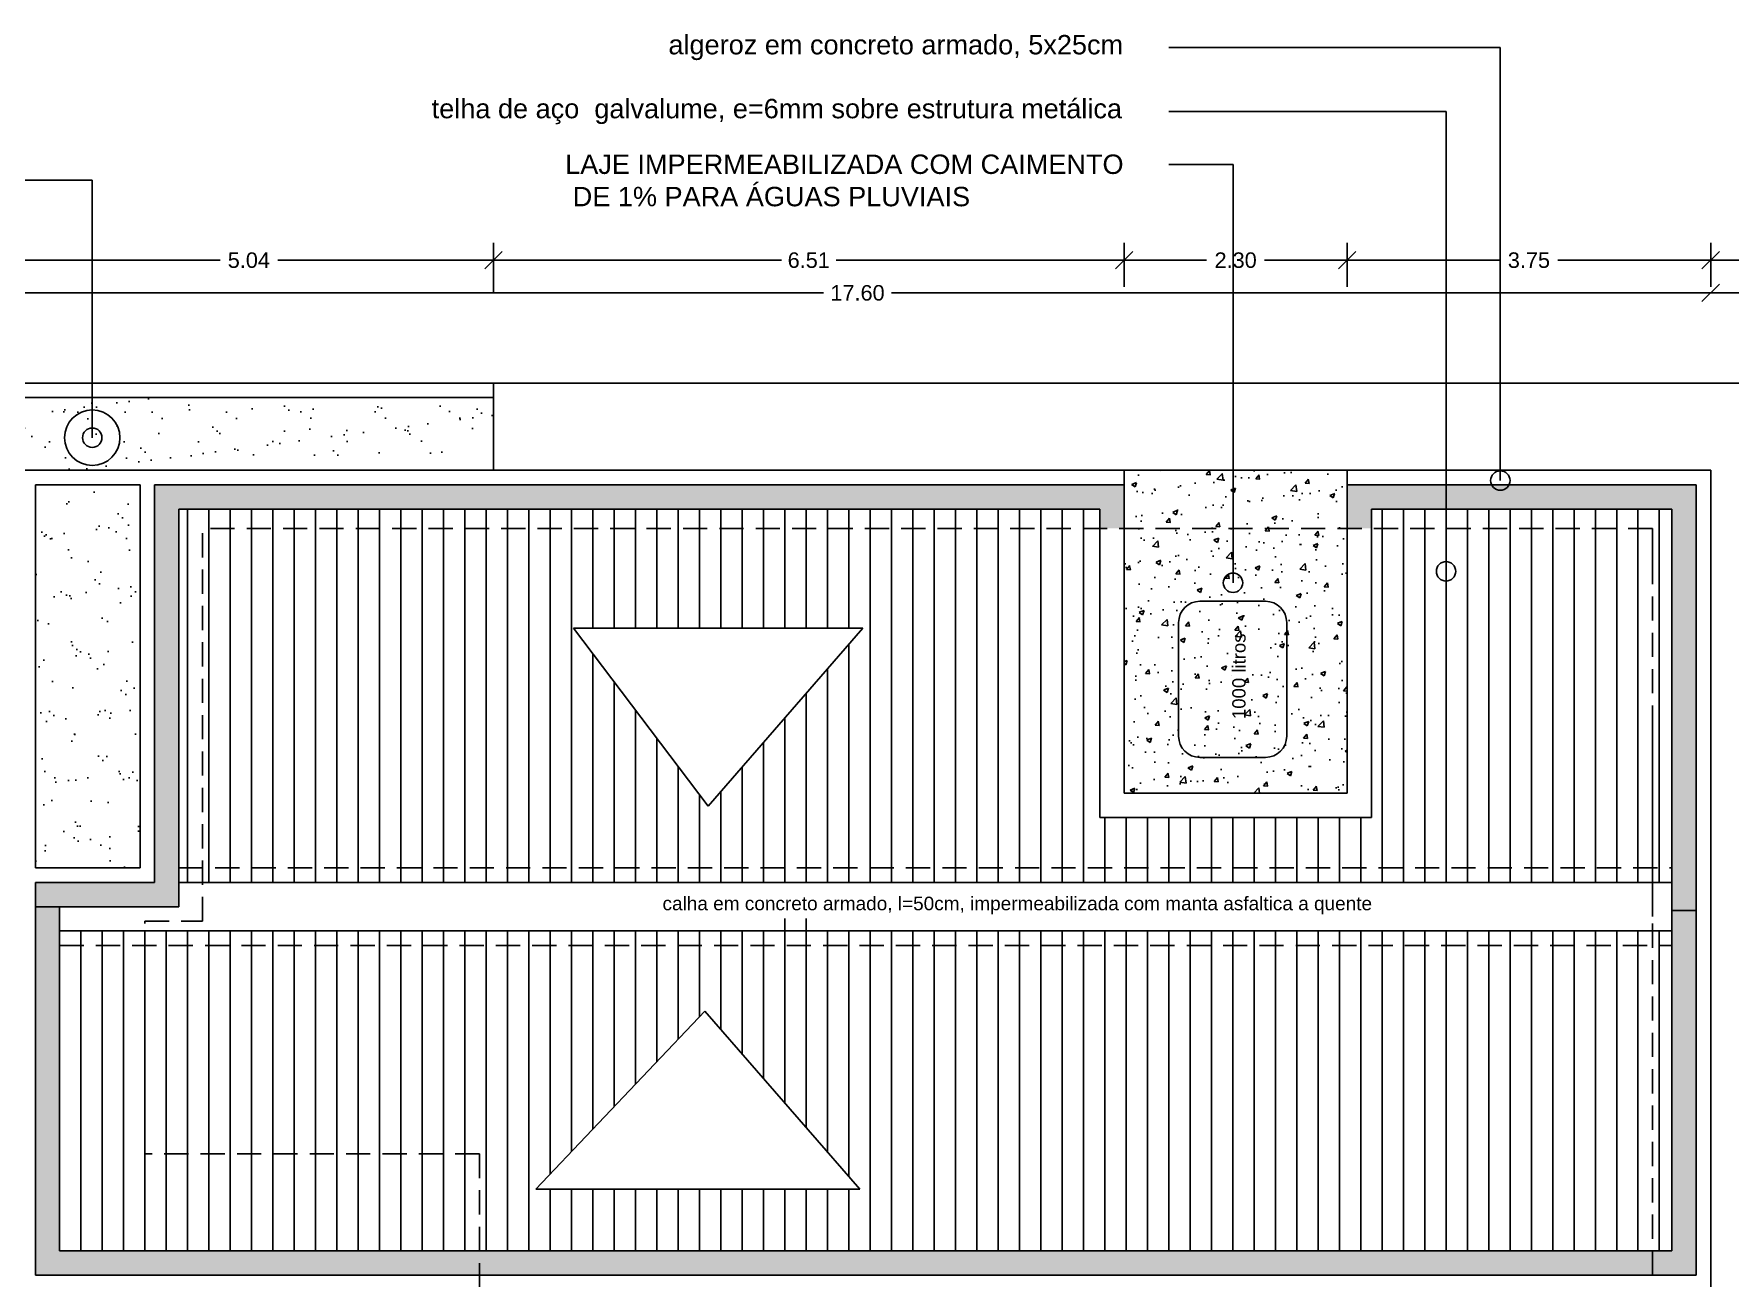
# Model space of a CAD drawing. Header units: millimetres. Extents: x 2182 to 2335, y 1488 to 1614.
# Drawn here: x 2233.19 to 2250.69, y 1559.69 to 1572.52 of the extents above; entities that cross this region are included whole.
import ezdxf
from ezdxf import colors
from ezdxf.entities.mleader import LeaderData, LeaderLine
from ezdxf.math import Vec2, Vec3

# ---------------------------------------------------------------- set-up
doc = ezdxf.new("R2010")
doc.units = ezdxf.units.MM
doc.linetypes.add('HIDDEN', pattern=[0.375, 0.25, -0.125])
for name, color, linetype in [('contraventamentos', 7, 'Continuous'), ('default', 7, 'Continuous'), ('SAN', 7, 'Continuous')]:
    doc.layers.add(name, color=color, linetype=linetype)
doc.styles.add('Anotativo', font='arial.ttf')
doc.styles.add('Arial', font='arial.ttf')
doc.styles.add('Arial1', font='arial.ttf')
doc.styles.get("Standard").update_dxf_attribs({"font": 'arial.ttf'})
doc.dimstyles.new('1.100', dxfattribs={"dimtxt": 0.16, "dimasz": 0.18, "dimexe": 0.18, "dimexo": 0.0625, "dimgap": 0.09, "dimtad": 0, "dimzin": 0, "dimdsep": 46, "dimtxsty": 'Anotativo', "dimblk": 'ARCHTICK', "dimcen": 0.09, "dimclrd": 1, "dimclre": 7, "dimadec": 0, "dimazin": 0, "dimtfac": 1, "dimtix": 1, "dimtofl": 0, "dimtmove": 0, "dimatfit": 3, "dimfxl": 1, "dimtolj": 1, "dimtzin": 0, "dimarcsym": 0})

# ---------------------------------------------------------------- blocks, each defined once
blk = doc.blocks.new('_Origin')
at = {"color": 0, "linetype": 'ByBlock', "lineweight": -2}
blk.add_line((0, 0), (-1, 0), dxfattribs=at)
blk.add_circle((0, 0), 0.5, dxfattribs=at)
blk = doc.blocks.new('_ArchTick')
at = {"layer": 'contraventamentos'}
blk.add_line((-0.5, -0.5), (0.5, 0.5), dxfattribs=at)
blk = doc.blocks.new('*D579')
at = {"color": 7, "linetype": 'Continuous', "lineweight": -2, "transparency": 16777216}
for p, q in [((2232.886, 1569.843), (2232.886, 1570.365)), ((2237.931, 1569.843), (2237.931, 1570.365))]:
    blk.add_line(p, q, dxfattribs=at)
at = {"color": 1, "linetype": 'Continuous', "lineweight": -2, "transparency": 16777216}
for p, q in [((2232.886, 1570.185), (2235.111, 1570.185)), ((2237.931, 1570.185), (2235.706, 1570.185))]:
    blk.add_line(p, q, dxfattribs=at)
at = {"layer": 'Defpoints', "color": 0, "linetype": 'Continuous', "transparency": 16777216}
for p in [(2237.931, 1570.185), (2232.886, 1569.78), (2237.931, 1569.78)]:
    blk.add_point(p, dxfattribs=at)
at = {"color": 1, "linetype": 'Continuous', "lineweight": -2, "transparency": 16777216, "xscale": 0.18, "yscale": 0.18, "zscale": 0.18, "rotation": 180}
blk.add_blockref('_ArchTick', (2232.886, 1570.185), dxfattribs=at)
at = {"color": 1, "linetype": 'Continuous', "lineweight": -2, "transparency": 16777216, "xscale": 0.18, "yscale": 0.18, "zscale": 0.18}
blk.add_blockref('_ArchTick', (2237.931, 1570.185), dxfattribs=at)
at = {"color": 0, "linetype": 'Continuous', "transparency": 16777216, "insert": (2235.408, 1570.185), "char_height": 0.16, "attachment_point": 5, "style": 'Anotativo'}
blk.add_mtext('\\A1;5.04', dxfattribs=at)
blk = doc.blocks.new('*D580')
at = {"color": 7, "linetype": 'Continuous', "lineweight": -2, "transparency": 16777216}
for p, q in [((2237.931, 1569.843), (2237.931, 1570.365)), ((2244.436, 1569.911), (2244.436, 1570.365))]:
    blk.add_line(p, q, dxfattribs=at)
at = {"color": 1, "linetype": 'Continuous', "lineweight": -2, "transparency": 16777216}
for p, q in [((2237.931, 1570.185), (2240.901, 1570.185)), ((2244.436, 1570.185), (2241.466, 1570.185))]:
    blk.add_line(p, q, dxfattribs=at)
at = {"layer": 'Defpoints', "color": 0, "linetype": 'Continuous', "transparency": 16777216}
for p in [(2244.436, 1570.185), (2237.931, 1569.78), (2244.436, 1569.848)]:
    blk.add_point(p, dxfattribs=at)
at = {"color": 1, "linetype": 'Continuous', "lineweight": -2, "transparency": 16777216, "xscale": 0.18, "yscale": 0.18, "zscale": 0.18, "rotation": 180}
blk.add_blockref('_ArchTick', (2237.931, 1570.185), dxfattribs=at)
at = {"color": 1, "linetype": 'Continuous', "lineweight": -2, "transparency": 16777216, "xscale": 0.18, "yscale": 0.18, "zscale": 0.18}
blk.add_blockref('_ArchTick', (2244.436, 1570.185), dxfattribs=at)
at = {"color": 0, "linetype": 'Continuous', "transparency": 16777216, "insert": (2241.183, 1570.185), "char_height": 0.16, "attachment_point": 5, "style": 'Anotativo'}
blk.add_mtext('\\A1;6.51', dxfattribs=at)
blk = doc.blocks.new('*D581')
at = {"color": 7, "linetype": 'Continuous', "lineweight": -2, "transparency": 16777216}
for p, q in [((2244.436, 1569.911), (2244.436, 1570.365)), ((2246.736, 1569.911), (2246.736, 1570.365))]:
    blk.add_line(p, q, dxfattribs=at)
at = {"color": 1, "linetype": 'Continuous', "lineweight": -2, "transparency": 16777216}
for p, q in [((2244.436, 1570.185), (2245.287, 1570.185)), ((2246.736, 1570.185), (2245.885, 1570.185))]:
    blk.add_line(p, q, dxfattribs=at)
at = {"layer": 'Defpoints', "color": 0, "linetype": 'Continuous', "transparency": 16777216}
for p in [(2246.736, 1570.185), (2244.436, 1569.848), (2246.736, 1569.848)]:
    blk.add_point(p, dxfattribs=at)
at = {"color": 1, "linetype": 'Continuous', "lineweight": -2, "transparency": 16777216, "xscale": 0.18, "yscale": 0.18, "zscale": 0.18, "rotation": 180}
blk.add_blockref('_ArchTick', (2244.436, 1570.185), dxfattribs=at)
at = {"color": 1, "linetype": 'Continuous', "lineweight": -2, "transparency": 16777216, "xscale": 0.18, "yscale": 0.18, "zscale": 0.18}
blk.add_blockref('_ArchTick', (2246.736, 1570.185), dxfattribs=at)
at = {"color": 0, "linetype": 'Continuous', "transparency": 16777216, "insert": (2245.586, 1570.185), "char_height": 0.16, "attachment_point": 5, "style": 'Anotativo'}
blk.add_mtext('\\A1;2.30', dxfattribs=at)
blk = doc.blocks.new('*D582')
at = {"color": 7, "linetype": 'Continuous', "lineweight": -2, "transparency": 16777216}
for p, q in [((2246.736, 1569.911), (2246.736, 1570.365)), ((2250.486, 1569.911), (2250.486, 1570.365))]:
    blk.add_line(p, q, dxfattribs=at)
at = {"color": 1, "linetype": 'Continuous', "lineweight": -2, "transparency": 16777216}
for p, q in [((2246.736, 1570.185), (2248.313, 1570.185)), ((2250.486, 1570.185), (2248.91, 1570.185))]:
    blk.add_line(p, q, dxfattribs=at)
at = {"layer": 'Defpoints', "color": 0, "linetype": 'Continuous', "transparency": 16777216}
for p in [(2250.486, 1570.185), (2246.736, 1569.848), (2250.486, 1569.848)]:
    blk.add_point(p, dxfattribs=at)
at = {"color": 1, "linetype": 'Continuous', "lineweight": -2, "transparency": 16777216, "xscale": 0.18, "yscale": 0.18, "zscale": 0.18, "rotation": 180}
blk.add_blockref('_ArchTick', (2246.736, 1570.185), dxfattribs=at)
at = {"color": 1, "linetype": 'Continuous', "lineweight": -2, "transparency": 16777216, "xscale": 0.18, "yscale": 0.18, "zscale": 0.18}
blk.add_blockref('_ArchTick', (2250.486, 1570.185), dxfattribs=at)
at = {"color": 0, "linetype": 'Continuous', "transparency": 16777216, "insert": (2248.611, 1570.185), "char_height": 0.16, "attachment_point": 5, "style": 'Anotativo'}
blk.add_mtext('\\A1;3.75', dxfattribs=at)
blk = doc.blocks.new('*D583')
at = {"color": 7, "linetype": 'Continuous', "lineweight": -2, "transparency": 16777216}
for p, q in [((2250.486, 1569.911), (2250.486, 1570.365)), ((2252.886, 1569.843), (2252.886, 1570.365))]:
    blk.add_line(p, q, dxfattribs=at)
at = {"color": 1, "linetype": 'Continuous', "lineweight": -2, "transparency": 16777216}
for p, q in [((2250.486, 1570.185), (2251.387, 1570.185)), ((2252.886, 1570.185), (2251.985, 1570.185))]:
    blk.add_line(p, q, dxfattribs=at)
at = {"layer": 'Defpoints', "color": 0, "linetype": 'Continuous', "transparency": 16777216}
for p in [(2252.886, 1570.185), (2250.486, 1569.848), (2252.886, 1569.78)]:
    blk.add_point(p, dxfattribs=at)
at = {"color": 1, "linetype": 'Continuous', "lineweight": -2, "transparency": 16777216, "xscale": 0.18, "yscale": 0.18, "zscale": 0.18, "rotation": 180}
blk.add_blockref('_ArchTick', (2250.486, 1570.185), dxfattribs=at)
at = {"color": 1, "linetype": 'Continuous', "lineweight": -2, "transparency": 16777216, "xscale": 0.18, "yscale": 0.18, "zscale": 0.18}
blk.add_blockref('_ArchTick', (2252.886, 1570.185), dxfattribs=at)
at = {"color": 0, "linetype": 'Continuous', "transparency": 16777216, "insert": (2251.686, 1570.185), "char_height": 0.16, "attachment_point": 5, "style": 'Anotativo'}
blk.add_mtext('\\A1;2.40', dxfattribs=at)
blk = doc.blocks.new('*D585')
at = {"color": 7, "linetype": 'Continuous', "lineweight": -2, "transparency": 16777216}
for p, q in [((2232.886, 1569.911), (2232.886, 1570.028)), ((2250.486, 1569.911), (2250.486, 1570.028))]:
    blk.add_line(p, q, dxfattribs=at)
at = {"color": 1, "linetype": 'Continuous', "lineweight": -2, "transparency": 16777216}
for p, q in [((2232.886, 1569.848), (2241.334, 1569.848)), ((2250.486, 1569.848), (2242.038, 1569.848))]:
    blk.add_line(p, q, dxfattribs=at)
at = {"layer": 'Defpoints', "color": 0, "linetype": 'Continuous', "transparency": 16777216}
for p in [(2232.886, 1569.848), (2250.486, 1569.848), (2250.486, 1569.848)]:
    blk.add_point(p, dxfattribs=at)
at = {"color": 1, "linetype": 'Continuous', "lineweight": -2, "transparency": 16777216, "xscale": 0.18, "yscale": 0.18, "zscale": 0.18, "rotation": 180}
blk.add_blockref('_ArchTick', (2232.886, 1569.848), dxfattribs=at)
at = {"color": 1, "linetype": 'Continuous', "lineweight": -2, "transparency": 16777216, "xscale": 0.18, "yscale": 0.18, "zscale": 0.18}
blk.add_blockref('_ArchTick', (2250.486, 1569.848), dxfattribs=at)
at = {"color": 0, "linetype": 'Continuous', "transparency": 16777216, "insert": (2241.686, 1569.848), "char_height": 0.16, "attachment_point": 5, "style": 'Anotativo'}
blk.add_mtext('\\A1;17.60', dxfattribs=at)
blk = doc.blocks.new('*D586')
at = {"color": 7, "linetype": 'Continuous', "lineweight": -2, "transparency": 16777216}
for p, q in [((2250.486, 1569.911), (2250.486, 1570.028)), ((2252.886, 1569.911), (2252.886, 1570.028))]:
    blk.add_line(p, q, dxfattribs=at)
at = {"color": 1, "linetype": 'Continuous', "lineweight": -2, "transparency": 16777216}
for p, q in [((2250.486, 1569.848), (2251.387, 1569.848)), ((2252.886, 1569.848), (2251.985, 1569.848))]:
    blk.add_line(p, q, dxfattribs=at)
at = {"layer": 'Defpoints', "color": 0, "linetype": 'Continuous', "transparency": 16777216}
for p in [(2250.486, 1569.848), (2252.886, 1569.848), (2252.886, 1569.848)]:
    blk.add_point(p, dxfattribs=at)
at = {"color": 1, "linetype": 'Continuous', "lineweight": -2, "transparency": 16777216, "xscale": 0.18, "yscale": 0.18, "zscale": 0.18, "rotation": 180}
blk.add_blockref('_ArchTick', (2250.486, 1569.848), dxfattribs=at)
at = {"color": 1, "linetype": 'Continuous', "lineweight": -2, "transparency": 16777216, "xscale": 0.18, "yscale": 0.18, "zscale": 0.18}
blk.add_blockref('_ArchTick', (2252.886, 1569.848), dxfattribs=at)
at = {"color": 0, "linetype": 'Continuous', "transparency": 16777216, "insert": (2251.686, 1569.848), "char_height": 0.16, "attachment_point": 5, "style": 'Anotativo'}
blk.add_mtext('\\A1;2.40', dxfattribs=at)

msp = doc.modelspace()

# ---------------------------------------------------------------- hatches: boundary and pattern name
at = {"linetype": 'Continuous'}
h = msp.add_hatch(dxfattribs=at)
h.set_pattern_fill('AR-SAND', color=8, scale=0.0097)
h.set_pattern_definition([(37.5, (347.55556, -63.9238), (-0.015520304, 0.47473084), [0, -0.3744976, 0, -0.418846, 0, -0.4003675]), (7.5, (347.55556, -63.9238), (0.43603758, 0.69532035), [0, -0.2020316, 0, -0.3375406, 0, -0.1293495]), (327.5, (347.2525, -63.9238), (0.7672626, 0.00139407), [0, -0.12319, 0, -0.443484, 0, -0.578993]), (317.5, (347.2525, -63.9238), (0.74064976, 0.21624144), [0, -0.061595, 0, -0.2907284, 0, -0.332613])])
h.paths.add_polyline_path([(2237.931, 1568.019), (2237.931, 1568.769), (2232.536, 1568.769), (2232.536, 1567.269), (2232.536, 1565.419), (2232.536, 1563.37), (2233.086, 1563.37), (2233.086, 1568.019)])
h.paths.add_polyline_path([(2233.206, 1563.919), (2234.286, 1563.919), (2234.286, 1567.869), (2233.206, 1567.869)], flags=17)
h.paths.add_polyline_path([(2233.086, 1560.969), (2232.536, 1560.969), (2232.536, 1559.719), (2233.086, 1559.719)])
h = msp.add_hatch(dxfattribs=at)
h.set_pattern_fill('AR-SAND', color=6, scale=0.0028)
h.set_pattern_definition([(37.5, (347.55556, -63.92379), (-0.0044800876, 0.1370357065), [0, -0.1081024, 0, -0.120904, 0, -0.11557]), (7.5, (347.55556, -63.92379), (0.125866519, 0.200711028), [0, -0.0583184, 0, -0.0974344, 0, -0.037338]), (327.5, (347.46808, -63.92379), (0.2214778637, 0.0004024117), [0, -0.03556, 0, -0.128016, 0, -0.167132]), (317.5, (347.46808, -63.92379), (0.213795807, 0.06242021), [0, -0.01778, 0, -0.0839216, 0, -0.096012])])
h.paths.add_polyline_path([(2244.436, 1567.869), (2234.436, 1567.869), (2234.436, 1563.769), (2233.206, 1563.769), (2233.206, 1563.519), (2233.456, 1563.519), (2234.686, 1563.519), (2234.686, 1567.619), (2244.186, 1567.619), (2244.186, 1567.419), (2244.436, 1567.419)])
h.paths.add_polyline_path([(2233.456, 1563.519), (2233.206, 1563.519), (2233.206, 1559.719), (2237.786, 1559.719), (2237.786, 1559.969), (2233.456, 1559.969)])
h.paths.add_polyline_path([(2249.886, 1559.969), (2237.786, 1559.969), (2237.786, 1559.719), (2249.886, 1559.719)])
h.paths.add_polyline_path([(2250.336, 1563.478), (2250.086, 1563.478), (2250.086, 1559.969), (2249.886, 1559.969), (2249.886, 1559.719), (2250.336, 1559.719)])
h.paths.add_polyline_path([(2250.336, 1567.869), (2246.736, 1567.869), (2246.736, 1567.419), (2246.986, 1567.419), (2246.986, 1567.619), (2250.086, 1567.619), (2250.086, 1563.478), (2250.336, 1563.478)])
h = msp.add_hatch(dxfattribs=at)
h.set_pattern_fill('AR-CONC', color=8, scale=0.0028)
h.set_pattern_definition([(50, (347.55556, -63.9238), (0.51011707, -0.04462944), [0.05334, -0.58674]), (355, (347.55556, -63.9238), (-0.09868158, 0.53495917), [0.042672, -0.46939364]), (100.451445, (347.59807, -63.9275), (0.41143549, 0.49032971), [0.04533202, -0.49865268]), (46.1842, (347.55556, -63.78155), (0.75902131, -0.11771852), [0.08001, -0.88011]), (96.635558, (347.6188, -63.79136), (0.66473158, 0.69279315), [0.06799806, -0.7479797]), (351.18415, (347.55556, -63.78155), (0.66473158, 0.69279315), [0.0640079, -0.70408725]), (21, (347.62668, -63.8171), (0.424520296, -0.286342555), [0.05334, -0.58674]), (326, (347.6267, -63.8171), (0.17304568, 0.5157263), [0.042672, -0.469392]), (71.451445, (347.66205, -63.84097), (0.59756597, 0.22938375), [0.04533202, -0.49865183]), (37.5, (347.55556, -63.92379), (0.008648089, 0.236754109), [0, -0.4637024, 0, -0.476504, 0, -0.47117]), (7.5, (347.55556, -63.92379), (0.187095055, 0.28050561), [0, -0.2716784, 0, -0.4530344, 0, -0.179578]), (327.5, (347.39696, -63.92379), (0.379653666, -0.016040483), [0, -0.1778, 0, -0.554736, 0, -0.736092]), (317.5, (347.32584, -63.9238), (0.41476171, 0.071194175), [0, -0.23114, 0, -0.3684016, 0, -0.522732])])
h.paths.add_polyline_path([(2246.736, 1568.019), (2244.436, 1568.019), (2244.436, 1567.419), (2246.736, 1567.419)])
h.paths.add_polyline_path([(2246.736, 1567.419), (2244.436, 1567.419), (2244.436, 1564.689), (2246.736, 1564.689)])

# ---------------------------------------------------------------- linework, layer by layer
at = {"color": 7, "linetype": 'Continuous'}
for p, q in [((2227.886, 1568.919), (2252.886, 1568.919)), ((2237.931, 1568.019), (2237.931, 1568.769)), ((2234.776, 1567.619), (2234.776, 1563.769)), ((2234.996, 1567.619), (2234.996, 1563.769)), ((2235.216, 1567.619), (2235.216, 1563.769)), ((2235.436, 1567.619), (2235.436, 1563.769)), ((2235.656, 1567.619), (2235.656, 1563.769)), ((2235.876, 1567.619), (2235.876, 1563.769)), ((2236.096, 1567.619), (2236.096, 1563.769)), ((2236.316, 1567.619), (2236.316, 1563.769)), ((2236.536, 1567.619), (2236.536, 1563.769)), ((2236.756, 1567.619), (2236.756, 1563.769)), ((2236.976, 1567.619), (2236.976, 1563.769)), ((2237.196, 1567.619), (2237.196, 1563.769)), ((2237.416, 1567.619), (2237.416, 1563.769)), ((2237.636, 1567.619), (2237.636, 1563.769)), ((2237.856, 1567.619), (2237.856, 1563.769)), ((2238.076, 1567.619), (2238.076, 1563.769)), ((2238.296, 1567.619), (2238.296, 1563.769)), ((2238.516, 1567.619), (2238.516, 1563.769)), ((2238.736, 1567.619), (2238.736, 1563.769)), ((2238.956, 1567.619), (2238.956, 1566.391)), ((2239.176, 1567.619), (2239.176, 1566.391)), ((2239.396, 1567.619), (2239.396, 1566.391)), ((2239.616, 1567.619), (2239.616, 1566.391)), ((2239.836, 1567.619), (2239.836, 1566.391)), ((2240.056, 1567.619), (2240.056, 1566.391)), ((2240.276, 1567.619), (2240.276, 1566.391)), ((2240.496, 1567.619), (2240.496, 1566.391)), ((2240.716, 1567.619), (2240.716, 1566.391)), ((2240.936, 1567.619), (2240.936, 1566.391)), ((2241.156, 1567.619), (2241.156, 1566.391)), ((2241.376, 1567.619), (2241.376, 1566.391)), ((2241.596, 1567.619), (2241.596, 1566.391)), ((2241.816, 1567.619), (2241.816, 1563.919)), ((2242.036, 1567.619), (2242.036, 1563.919)), ((2242.256, 1567.619), (2242.256, 1563.919)), ((2242.476, 1567.619), (2242.476, 1563.919)), ((2242.696, 1567.619), (2242.696, 1563.919)), ((2242.696, 1567.619), (2242.696, 1563.919)), ((2242.916, 1567.619), (2242.916, 1563.919)), ((2243.136, 1567.619), (2243.136, 1563.919)), ((2243.356, 1567.619), (2243.356, 1563.919)), ((2243.576, 1567.619), (2243.576, 1563.919)), ((2243.796, 1567.619), (2243.796, 1563.769)), ((2244.016, 1567.619), (2244.016, 1563.769)), ((2247.096, 1567.619), (2247.096, 1563.769)), ((2247.316, 1567.619), (2247.316, 1563.769)), ((2247.536, 1567.619), (2247.536, 1563.769)), ((2247.756, 1567.619), (2247.756, 1563.769)), ((2247.976, 1567.619), (2247.976, 1563.769)), ((2248.196, 1567.619), (2248.196, 1563.769)), ((2248.416, 1567.619), (2248.416, 1563.769)), ((2248.636, 1567.619), (2248.636, 1563.769)), ((2248.856, 1567.619), (2248.856, 1563.769)), ((2249.076, 1567.619), (2249.076, 1563.769)), ((2249.296, 1567.619), (2249.296, 1563.769)), ((2249.516, 1567.619), (2249.516, 1563.769)), ((2249.736, 1567.619), (2249.736, 1563.769)), ((2249.956, 1567.619), (2249.956, 1563.769)), ((2238.758, 1566.391), (2241.74, 1566.391)), ((2240.144, 1564.556), (2238.758, 1566.391)), ((2241.74, 1566.391), (2240.144, 1564.556)), ((2243.576, 1566.328), (2243.576, 1563.769)), ((2238.956, 1566.129), (2238.956, 1563.769)), ((2241.596, 1566.225), (2241.596, 1563.769)), ((2241.376, 1565.973), (2241.376, 1563.769)), ((2243.356, 1566.076), (2243.356, 1563.769)), ((2239.176, 1565.837), (2239.176, 1563.769)), ((2243.136, 1565.823), (2243.136, 1563.769)), ((2241.156, 1565.72), (2241.156, 1563.769)), ((2239.396, 1565.546), (2239.396, 1563.769)), ((2240.936, 1565.467), (2240.936, 1563.769)), ((2242.916, 1565.57), (2242.916, 1563.769)), ((2239.616, 1565.255), (2239.616, 1563.769)), ((2242.696, 1565.317), (2242.696, 1563.769)), ((2242.696, 1565.317), (2242.696, 1563.769)), ((2240.716, 1565.214), (2240.716, 1563.769)), ((2242.476, 1565.065), (2242.476, 1563.769)), ((2239.836, 1564.963), (2239.836, 1563.769)), ((2240.496, 1564.961), (2240.496, 1563.769)), ((2240.276, 1564.709), (2240.276, 1563.769)), ((2241.816, 1564.844), (2241.816, 1563.769)), ((2242.256, 1564.812), (2242.256, 1563.769)), ((2240.056, 1564.672), (2240.056, 1563.769)), ((2242.036, 1564.559), (2242.036, 1563.769)), ((2244.236, 1564.439), (2244.236, 1563.769)), ((2244.456, 1564.439), (2244.456, 1563.769)), ((2244.676, 1564.439), (2244.676, 1563.769)), ((2244.896, 1564.439), (2244.896, 1563.769)), ((2245.116, 1564.439), (2245.116, 1563.769)), ((2245.336, 1564.439), (2245.336, 1563.769)), ((2245.556, 1564.439), (2245.556, 1563.769)), ((2245.776, 1564.439), (2245.776, 1563.769)), ((2245.996, 1564.439), (2245.996, 1563.769)), ((2246.216, 1564.439), (2246.216, 1563.769)), ((2246.436, 1564.439), (2246.436, 1563.769)), ((2246.656, 1564.439), (2246.656, 1563.769)), ((2246.876, 1564.439), (2246.876, 1563.769)), ((2234.686, 1563.769), (2250.086, 1563.769)), ((2233.456, 1563.519), (2233.206, 1563.519)), ((2250.336, 1563.478), (2250.086, 1563.478)), ((2240.936, 1563.398), (2240.936, 1561.495)), ((2241.156, 1563.398), (2241.156, 1561.242)), ((2233.456, 1563.269), (2250.086, 1563.269)), ((2233.676, 1563.269), (2233.676, 1559.969)), ((2233.896, 1563.269), (2233.896, 1559.969)), ((2234.116, 1563.269), (2234.116, 1559.969)), ((2234.336, 1563.269), (2234.336, 1559.969)), ((2234.556, 1563.269), (2234.556, 1559.969)), ((2234.776, 1563.269), (2234.776, 1559.969)), ((2234.996, 1563.269), (2234.996, 1559.969)), ((2235.216, 1563.269), (2235.216, 1559.969)), ((2235.436, 1563.269), (2235.436, 1559.969)), ((2235.656, 1563.269), (2235.656, 1559.969)), ((2235.876, 1563.269), (2235.876, 1559.969)), ((2236.096, 1563.269), (2236.096, 1559.969)), ((2236.316, 1563.269), (2236.316, 1559.969)), ((2236.536, 1563.269), (2236.536, 1559.969)), ((2236.756, 1563.269), (2236.756, 1559.969)), ((2236.976, 1563.269), (2236.976, 1559.969)), ((2237.196, 1563.269), (2237.196, 1559.969)), ((2237.416, 1563.269), (2237.416, 1559.969)), ((2237.636, 1563.269), (2237.636, 1559.969)), ((2237.856, 1563.269), (2237.856, 1559.969)), ((2238.076, 1563.269), (2238.076, 1559.969)), ((2238.296, 1563.269), (2238.296, 1559.969)), ((2238.516, 1563.269), (2238.516, 1560.763)), ((2238.736, 1563.269), (2238.736, 1560.994)), ((2238.956, 1563.269), (2238.956, 1561.226)), ((2239.176, 1563.269), (2239.176, 1561.457)), ((2239.396, 1563.269), (2239.396, 1561.689)), ((2239.616, 1563.269), (2239.616, 1561.92)), ((2239.836, 1563.269), (2239.836, 1562.152)), ((2240.056, 1563.269), (2240.056, 1562.383)), ((2240.276, 1563.269), (2240.276, 1562.253)), ((2240.496, 1563.269), (2240.496, 1562)), ((2240.716, 1563.269), (2240.716, 1561.748)), ((2241.376, 1563.269), (2241.376, 1560.989)), ((2241.596, 1563.269), (2241.596, 1560.736)), ((2241.816, 1563.269), (2241.816, 1562.246)), ((2242.036, 1563.269), (2242.036, 1562.403)), ((2242.256, 1563.269), (2242.256, 1562.15)), ((2242.476, 1563.269), (2242.476, 1561.897)), ((2242.696, 1563.269), (2242.696, 1561.644)), ((2242.916, 1563.269), (2242.916, 1561.392)), ((2243.136, 1563.269), (2243.136, 1561.139)), ((2243.356, 1563.269), (2243.356, 1560.886)), ((2243.576, 1563.269), (2243.576, 1559.969)), ((2243.796, 1563.269), (2243.796, 1559.969)), ((2244.016, 1563.269), (2244.016, 1559.969)), ((2244.236, 1563.269), (2244.236, 1559.969)), ((2244.456, 1563.269), (2244.456, 1559.969)), ((2244.676, 1563.269), (2244.676, 1559.969)), ((2244.896, 1563.269), (2244.896, 1559.969)), ((2245.116, 1563.269), (2245.116, 1559.969)), ((2245.336, 1563.269), (2245.336, 1559.969)), ((2245.556, 1563.269), (2245.556, 1559.969)), ((2245.776, 1563.269), (2245.776, 1559.969)), ((2245.996, 1563.269), (2245.996, 1559.969)), ((2246.216, 1563.269), (2246.216, 1559.969)), ((2246.436, 1563.269), (2246.436, 1559.969)), ((2246.656, 1563.269), (2246.656, 1559.969)), ((2246.876, 1563.269), (2246.876, 1559.969)), ((2247.096, 1563.269), (2247.096, 1559.969)), ((2247.316, 1563.269), (2247.316, 1559.969)), ((2247.536, 1563.269), (2247.536, 1559.969)), ((2247.756, 1563.269), (2247.756, 1559.969)), ((2247.976, 1563.269), (2247.976, 1559.969)), ((2248.196, 1563.269), (2248.196, 1559.969)), ((2248.416, 1563.269), (2248.416, 1559.969)), ((2248.636, 1563.269), (2248.636, 1559.969)), ((2248.856, 1563.269), (2248.856, 1559.969)), ((2249.076, 1563.269), (2249.076, 1559.969)), ((2249.296, 1563.269), (2249.296, 1559.969)), ((2249.516, 1563.269), (2249.516, 1559.969)), ((2249.736, 1563.269), (2249.736, 1559.969)), ((2249.956, 1563.269), (2249.956, 1559.969)), ((2241.816, 1563.119), (2241.816, 1559.969)), ((2242.036, 1563.119), (2242.036, 1559.969)), ((2242.256, 1563.119), (2242.256, 1559.969)), ((2242.476, 1563.119), (2242.476, 1559.969)), ((2242.696, 1563.119), (2242.696, 1559.969)), ((2242.916, 1563.119), (2242.916, 1559.969)), ((2243.136, 1563.119), (2243.136, 1559.969)), ((2243.356, 1563.119), (2243.356, 1559.969)), ((2240.112, 1562.442), (2238.368, 1560.607)), ((2241.709, 1560.607), (2240.112, 1562.442)), ((2238.368, 1560.607), (2241.709, 1560.607)), ((2238.516, 1560.607), (2238.516, 1559.969)), ((2238.736, 1560.607), (2238.736, 1559.969)), ((2238.956, 1560.607), (2238.956, 1559.969)), ((2239.176, 1560.607), (2239.176, 1559.969)), ((2239.396, 1560.607), (2239.396, 1559.969)), ((2239.616, 1560.607), (2239.616, 1559.969)), ((2239.836, 1560.607), (2239.836, 1559.969)), ((2240.056, 1560.607), (2240.056, 1559.969)), ((2240.276, 1560.607), (2240.276, 1559.969)), ((2240.496, 1560.607), (2240.496, 1559.969)), ((2240.716, 1560.607), (2240.716, 1559.969)), ((2240.936, 1560.607), (2240.936, 1559.969)), ((2241.156, 1560.607), (2241.156, 1559.969)), ((2241.376, 1560.607), (2241.376, 1559.969)), ((2241.596, 1560.607), (2241.596, 1559.969))]:
    msp.add_line(p, q, dxfattribs=at)
at = {"color": 6, "linetype": 'Continuous'}
for p, q in [((2250.486, 1568.019), (2233.086, 1568.019)), ((2244.436, 1564.689), (2244.436, 1568.019)), ((2250.336, 1567.869), (2246.736, 1567.869)), ((2250.336, 1559.719), (2250.336, 1567.869)), ((2250.486, 1559.569), (2250.486, 1568.019))]:
    msp.add_line(p, q, dxfattribs=at)
at = {"color": 4, "linetype": 'Continuous'}
for p, q in [((2233.206, 1563.919), (2233.206, 1567.869)), ((2234.286, 1567.869), (2233.206, 1567.869)), ((2234.286, 1563.919), (2234.286, 1567.869)), ((2234.436, 1563.769), (2234.436, 1567.869)), ((2244.436, 1567.869), (2234.436, 1567.869)), ((2246.736, 1564.689), (2246.736, 1568.019)), ((2246.736, 1564.689), (2244.436, 1564.689)), ((2234.286, 1563.919), (2233.206, 1563.919)), ((2234.436, 1563.769), (2233.206, 1563.769)), ((2233.206, 1563.769), (2233.206, 1559.719)), ((2250.336, 1559.719), (2233.206, 1559.719))]:
    msp.add_line(p, q, dxfattribs=at)
at = {"color": 1, "linetype": 'Continuous'}
for p, q in [((2234.686, 1563.519), (2234.686, 1567.619)), ((2244.186, 1567.619), (2234.686, 1567.619)), ((2244.186, 1564.439), (2244.186, 1567.619)), ((2250.086, 1567.619), (2246.986, 1567.619)), ((2246.986, 1564.439), (2246.986, 1567.619)), ((2250.086, 1559.969), (2250.086, 1567.619)), ((2246.986, 1564.439), (2244.186, 1564.439)), ((2234.686, 1563.519), (2233.456, 1563.519)), ((2233.456, 1563.519), (2233.456, 1559.969)), ((2250.086, 1559.969), (2233.456, 1559.969))]:
    msp.add_line(p, q, dxfattribs=at)
at = {"color": 4, "linetype": 'HIDDEN'}
for p, q in [((2249.886, 1567.419), (2234.931, 1567.419)), ((2234.931, 1563.37), (2234.931, 1567.419)), ((2249.886, 1559.719), (2249.886, 1567.419)), ((2234.336, 1563.37), (2234.931, 1563.37)), ((2234.336, 1559.969), (2234.336, 1563.37)), ((2237.786, 1560.969), (2234.336, 1560.969)), ((2237.786, 1560.969), (2237.786, 1559.569))]:
    msp.add_line(p, q, dxfattribs=at)
at = {"color": 6, "linetype": 'HIDDEN'}
for p, q in [((2249.886, 1567.019), (2249.886, 1567.419)), ((2234.336, 1559.969), (2234.336, 1563.37)), ((2249.886, 1559.719), (2249.886, 1560.344))]:
    msp.add_line(p, q, dxfattribs=at)
at = {"color": 6, "linetype": 'ByBlock'}
msp.add_line((2249.886, 1565.119), (2249.886, 1565.519), dxfattribs=at)
at = {"color": 7, "linetype": 'ByBlock'}
msp.add_line((2249.886, 1563.419), (2249.886, 1565.119), dxfattribs=at)
at = {"color": 7, "linetype": 'HIDDEN'}
for p, q in [((2234.686, 1563.919), (2250.086, 1563.919)), ((2233.456, 1563.119), (2250.086, 1563.119))]:
    msp.add_line(p, q, dxfattribs=at)
at = {"color": 1, "linetype": 'HIDDEN'}
msp.add_line((2237.786, 1560.969), (2237.786, 1559.719), dxfattribs=at)
at = {"color": 1, "linetype": 'Continuous'}
msp.add_lwpolyline([(2232.386, 1568.769), (2232.386, 1568.919), (2237.931, 1568.919), (2237.931, 1568.769), (2232.536, 1568.769)], dxfattribs=at)
at = {"color": 7, "linetype": 'Continuous'}
msp.add_circle((2233.793, 1568.355), 0.286, dxfattribs=at)
at = {"layer": 'SAN', "color": 1}
for p, q in [((2245.893, 1566.668), (2245.218, 1566.668)), ((2244.998, 1565.278), (2244.998, 1566.448)), ((2246.113, 1565.278), (2246.113, 1566.448)), ((2245.893, 1565.058), (2245.218, 1565.058))]:
    msp.add_line(p, q, dxfattribs=at)
for centre, start, end in [((2245.218, 1566.448), 90, 180), ((2245.893, 1566.448), 0, 90), ((2245.218, 1565.278), 180, 270), ((2245.893, 1565.278), 270, 0)]:
    msp.add_arc(centre, 0.22, start, end, dxfattribs=at)

# ---------------------------------------------------------------- texts
at = {"layer": 'default', "style": 'Arial'}
msp.add_text('1000 litros', height=0.1368, rotation=90, dxfattribs=at).set_placement((2245.688, 1565.454))
at = {"layer": 'default', "color": 3, "style": 'Arial1'}
msp.add_text('calha em concreto armado, l=50cm, impermeabilizada com manta asfaltica a quente', height=0.14016, dxfattribs=at).set_placement((2239.675, 1563.482))

# ---------------------------------------------------------------- dimensions: what is measured, and where the dimension line sits
at = {"color": 7, "linetype": 'Continuous'}
for base, p1, p2, picture, middle in [((2237.9305, 1570.1853), (2232.8863, 1569.7801), (2237.9305, 1569.7801), '*D579', (2235.4084, 1570.1853)), ((2244.4363, 1570.1853), (2237.9305, 1569.7801), (2244.4363, 1569.8482), '*D580', (2241.1834, 1570.1853)), ((2246.736, 1570.185), (2244.436, 1569.848), (2246.736, 1569.848), '*D581', (2245.586, 1570.185)), ((2250.486, 1570.185), (2246.736, 1569.848), (2250.486, 1569.848), '*D582', (2248.611, 1570.185)), ((2252.886, 1570.185), (2250.486, 1569.848), (2252.886, 1569.78), '*D583', (2251.686, 1570.185)), ((2250.486, 1569.848), (2232.886, 1569.848), (2250.486, 1569.848), '*D585', (2241.686, 1569.848)), ((2252.886, 1569.848), (2250.486, 1569.848), (2252.886, 1569.848), '*D586', (2251.686, 1569.848))]:
    dim = msp.add_linear_dim(base=base, p1=p1, p2=p2, dimstyle='1.100', override={"dimtmove": 1}, dxfattribs=at)
    dim.commit()
    dim.dimension.update_dxf_attribs({"geometry": picture, "text_midpoint": middle})

# ---------------------------------------------------------------- leaders
ml = msp.add_multileader_mtext('Standard', dxfattribs=at)
ml.set_content('algeroz em concreto armado, 5x25cm', color=1)
ml.set_leader_properties()
ml.set_arrow_properties(name='ORIGIN')
ml.build(insert=Vec2(0, 0))
ml.multileader.update_dxf_attribs({"text_left_attachment_type": 2, "dogleg_length": 2, "arrow_head_size": 0.2})
ctx = ml.context
ctx.base_point, ctx.char_height, ctx.arrow_head_size, ctx.landing_gap_size, ctx.plane_origin = Vec3(2239.236, 1572.378), 0.2, 0.2, 0.5, Vec3(2248.316, 1571.734)
ctx.left_attachment = 2
notes = []
notes.append((ctx, [(0, (1, 1, 0), (2248.316, 1572.379), (-1, 0), 3.418, [(0, [(2248.316, 1567.913)], 0, [])])]))
ctx.mtext.insert, ctx.mtext.flow_direction = Vec3(2239.736, 1572.508), 5
ml = msp.add_multileader_mtext('Standard', dxfattribs=at)
ml.set_content('telha de aço  galvalume, e=6mm sobre estrutura metálica', color=1)
ml.set_leader_properties()
ml.set_arrow_properties(name='ORIGIN')
ml.build(insert=Vec2(0, 0))
ml.multileader.update_dxf_attribs({"text_left_attachment_type": 2, "dogleg_length": 2, "arrow_head_size": 0.2})
ctx = ml.context
ctx.base_point, ctx.char_height, ctx.arrow_head_size, ctx.landing_gap_size, ctx.plane_origin = Vec3(2236.794, 1571.719), 0.2, 0.2, 0.5, Vec3(2247.759, 1570.774)
ctx.left_attachment = 2
notes.append((ctx, [(0, (1, 1, 0), (2247.759, 1571.719), (-1, 0), 2.861, [(0, [(2247.756, 1566.977)], 0, [])])]))
ctx.mtext.insert, ctx.mtext.flow_direction = Vec3(2237.294, 1571.849), 5
ml = msp.add_multileader_mtext('Standard', dxfattribs=at)
ml.set_content('LAJE IMPERMEABILIZADA COM CAIMENTO\\P DE 1% PARA ÁGUAS PLUVIAIS', color=1)
ml.set_leader_properties()
ml.set_arrow_properties(name='ORIGIN')
ml.build(insert=Vec2(0, 0))
ml.multileader.update_dxf_attribs({"text_left_attachment_type": 2, "dogleg_length": 2, "arrow_head_size": 0.2})
ctx = ml.context
ctx.base_point, ctx.char_height, ctx.arrow_head_size, ctx.landing_gap_size, ctx.plane_origin = Vec3(2238.171, 1570.977), 0.2, 0.2, 0.5, Vec3(2245.559, 1569.455)
ctx.left_attachment = 2
notes.append((ctx, [(0, (1, 1, 0), (2245.559, 1571.171), (-1, 0), 0.661, [(0, [(2245.559, 1566.859)], 0, [])])]))
ctx.mtext.insert, ctx.mtext.flow_direction = Vec3(2238.671, 1571.275), 5
ml = msp.add_multileader_mtext('Standard', dxfattribs=at)
ml.set_content('LAJE IMPERMEABILIZADA COM CAIMENTO\\P DE 1% PARA ÁGUAS PLUVIAIS', color=1)
ml.set_leader_properties()
ml.set_arrow_properties(name='ORIGIN')
ml.build(insert=Vec2(0, 0))
ml.multileader.update_dxf_attribs({"text_left_attachment_type": 2, "dogleg_length": 1, "arrow_head_size": 0.2})
ctx = ml.context
ctx.base_point, ctx.char_height, ctx.arrow_head_size, ctx.landing_gap_size, ctx.plane_origin = Vec3(2226.067, 1570.818), 0.2, 0.2, 0.5, Vec3(2233.793, 1568.47)
ctx.left_attachment = 2
notes.append((ctx, [(0, (1, 1, 0), (2233.793, 1571.011), (-1, 0), 1, [(0, [(2233.793, 1568.355)], 0, [])])]))
ctx.mtext.insert, ctx.mtext.flow_direction = Vec3(2226.567, 1571.115), 5
for ctx, leaders in notes:
    for number, flags, end, landing, length, lines in leaders:
        leader = LeaderData()
        leader.index, (leader.has_last_leader_line, leader.has_dogleg_vector, leader.attachment_direction) = number, flags
        leader.last_leader_point, leader.dogleg_vector, leader.dogleg_length = Vec3(end), Vec3(landing), length
        for number, points, colour, breaks in lines:
            line = LeaderLine()
            line.index, line.vertices, line.color, line.breaks = number, Vec3.list(points), colors.encode_raw_color(colour), breaks
            leader.lines.append(line)
        ctx.leaders.append(leader)

doc.saveas('drawing.dxf')
